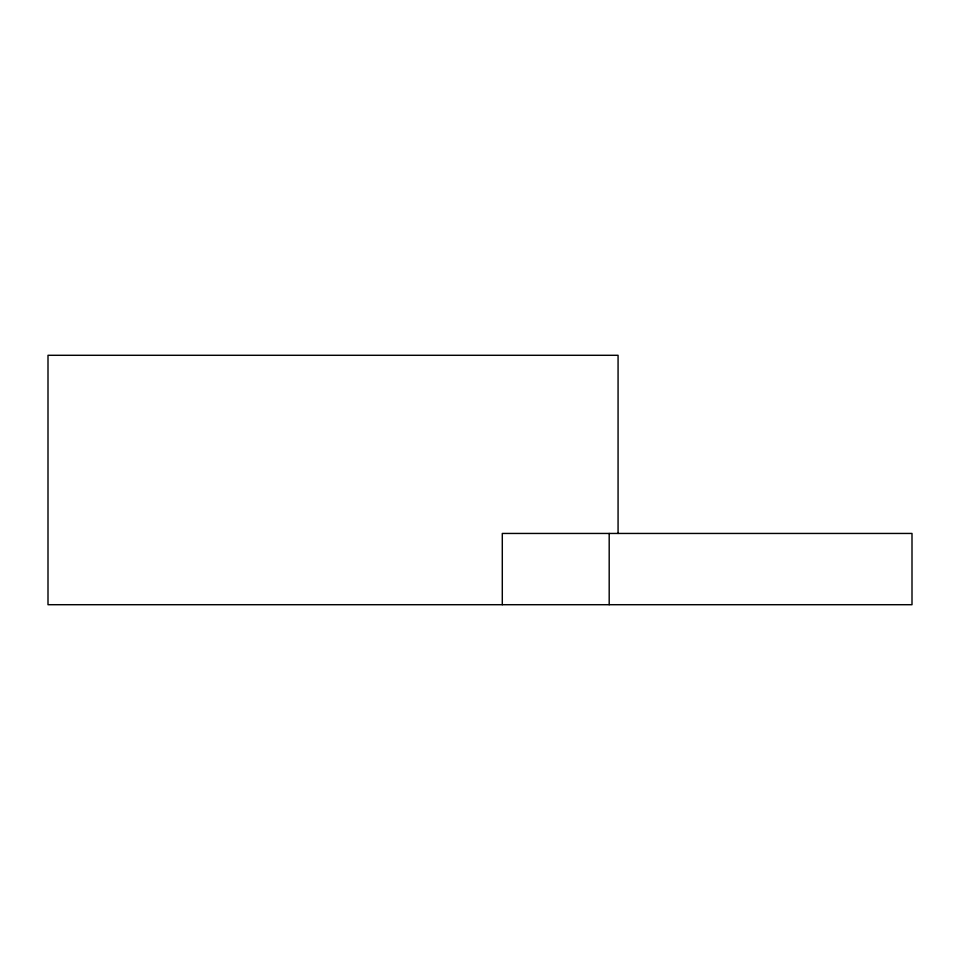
<?xml version="1.0" encoding="UTF-8"?>
<svg xmlns="http://www.w3.org/2000/svg" width="960" height="960" viewBox="0 0 960 960"><rect width="100%" height="100%" fill="white"/><g stroke="black" fill="none" stroke-linecap="round" stroke-linejoin="round"><path stroke-width="1.44" d="M618.072 533.448L618.072 355.296L48 355.296L48 604.704L912 604.704L912 533.448L502.296 533.448L502.296 604.704M609.192 533.448L609.192 604.704"/></g></svg>
